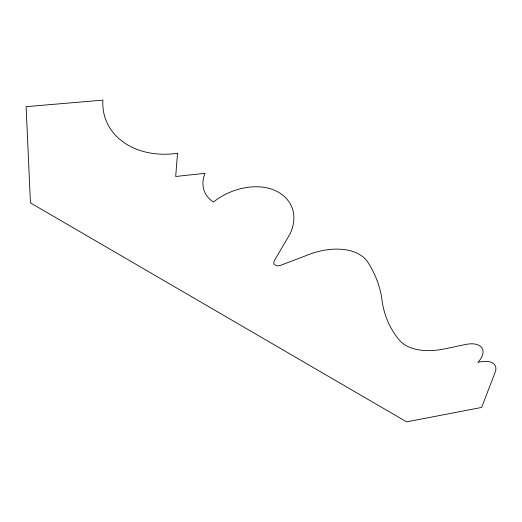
<?xml version="1.0" encoding="UTF-8"?>
<svg xmlns="http://www.w3.org/2000/svg" width="522" height="522" viewBox="0 0 522 522"><rect width="100%" height="100%" fill="white"/><g stroke="black" fill="none" stroke-linecap="round" stroke-linejoin="round"><path stroke-width="0.78" d="M177.519 153.266L175.686 176.488L205.015 173.297A41.395 29.304 -22.8 0 0 213.459 202.027A49.309 33.382 -22 0 1 277.456 191.678A60.624 40.879 -21.5 0 1 289.788 234.385L274.363 260.635A6.434 4.137 -23 0 0 279.877 265.594L305.337 255.917A56.435 34.7 -24 0 1 367.377 261.502A262.533 156.313 -16.5 0 1 381.53 296.522A245.464 135.218 -33.2 0 0 398.384 338.935A68.441 38.263 -27.9 0 0 445.449 348.729L465.507 344.494A24.019 12.626 -26.9 0 1 477.891 362.405A22.909 11.706 -26.9 0 1 495.084 372.421L481.649 407.434L406.618 421.867L30.452 202.888L26.1 106.658L102.893 100.133A75.651 58.764 -20.4 0 0 177.519 153.266"/></g></svg>
